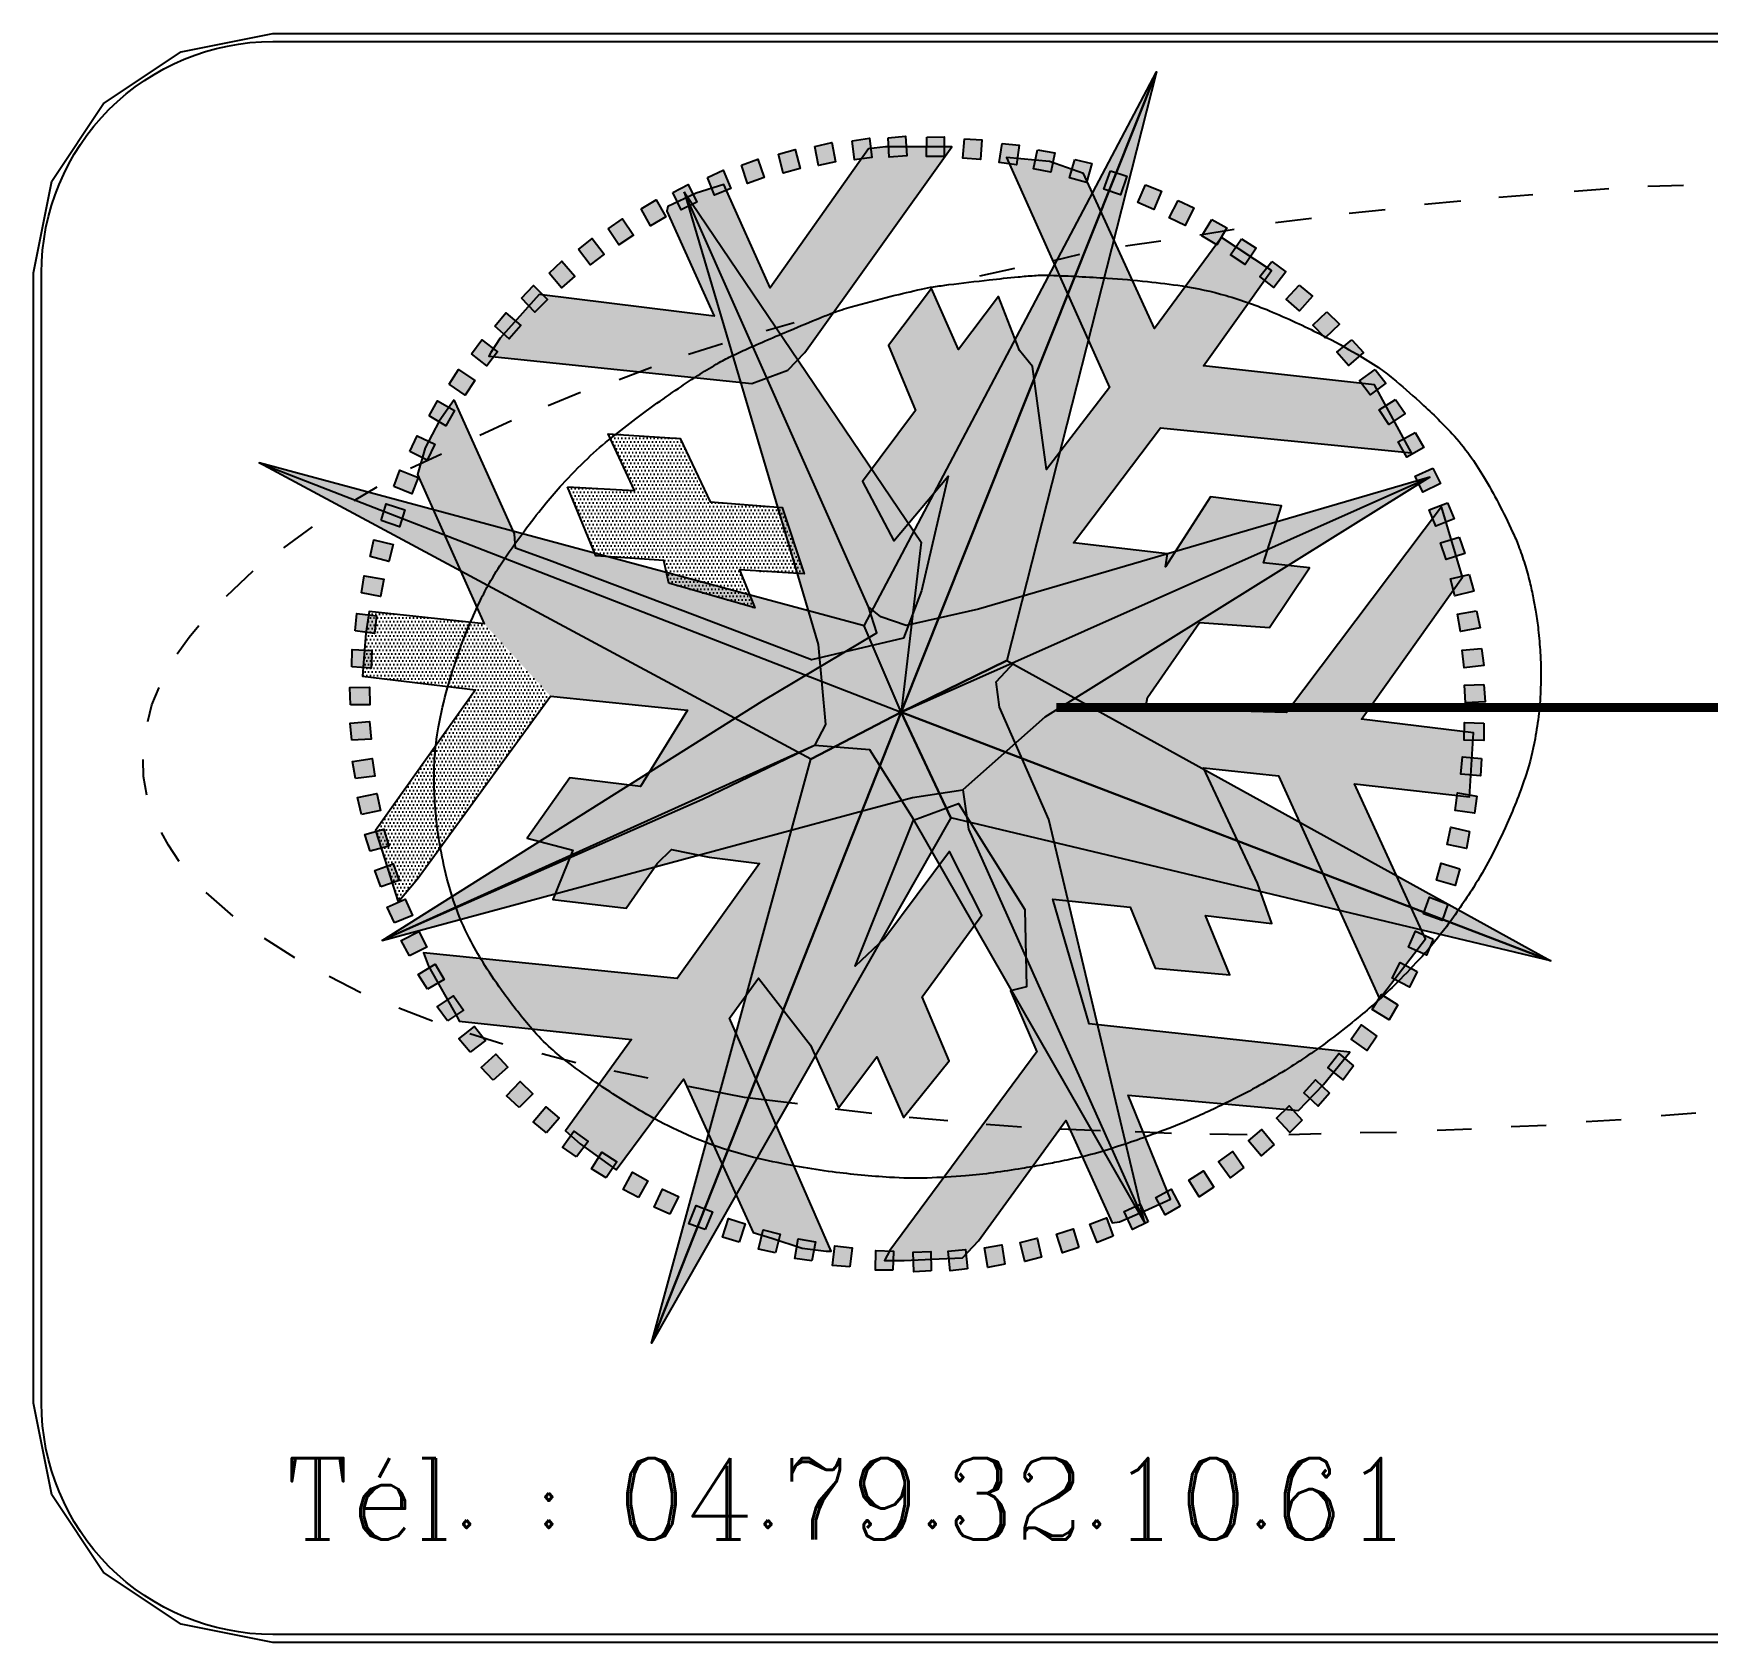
# Model space of a CAD drawing. Header units: metres. Extents: x 9606 to 9900, y 4805 to 4952.
# Drawn here: x 9607.81 to 9614.05, y 4833.58 to 4839.58 of the extents above; entities that cross this region are included whole.
import ezdxf
from ezdxf.enums import TextEntityAlignment as Align

# ---------------------------------------------------------------- set-up
doc = ezdxf.new("R2010")
doc.units = ezdxf.units.M
doc.header["$LTSCALE"] = 2
doc.set_wipeout_variables(frame=1)
for name, color, linetype in [('LOGO_Ancien', 7, 'Continuous'), ('Légende Bornage', 7, 'Continuous'), ('Titre', 7, 'Continuous'), ('Wipeout', 255, 'Continuous')]:
    doc.layers.add(name, color=color, linetype=linetype)
doc.styles.add('ROMANS', font='ROMANC.shx', dxfattribs={"height": 0.36})
pattern_1 = [(0, (-350.15748, -240.97335), (0.079375, 0.15875), [0, -0.15875])]

# ---------------------------------------------------------------- blocks, each defined once
blk = doc.blocks.new('A$C7BE637A5')
at = {"layer": 'LOGO_Ancien'}
for color, points in [(32, [(12.519, -30.267), (10.886, -26.457), (23.807, -1.983)]), (40, [(12.519, -30.267), (23.807, -1.983), (17.195, -27.993)]), (140, [(2.924, -7.288), (8.846, -27.288), (9.182, -30.821), (8.696, -31.745), (3.737, -34.125), (-10.419, -40.355), (10.874, -34.621), (13.014, -34.038), (15.25, -33.698), (15.493, -35.447), (23.276, -52.802), (19.047, -35.017), (16.865, -30.045), (16.719, -28.928), (17.546, -28.053), (35.874, -19.89), (15.941, -25.721), (12.733, -26.45), (11.615, -26.061), (11.08, -25.624)]), (144, [(2.924, -7.288), (13.399, -22.766), (12.519, -30.267), (17.546, -28.053), (35.874, -19.89), (18.863, -30.488), (15.25, -33.698), (15.493, -35.447), (23.276, -52.802), (13.061, -35.002), (11.135, -31.939), (8.696, -31.745), (-10.419, -40.355), (6.385, -29.783), (11.44, -26.772), (11.08, -25.624)]), (32, [(12.519, -30.267), (8.532, -32.35), (-15.854, -19.261)]), (40, [(-15.854, -19.261), (12.519, -30.267), (10.886, -26.457)]), (32, [(12.519, -30.267), (17.195, -27.993), (41.232, -41.258)]), (32, [(12.519, -30.267), (14.714, -34.942), (1.482, -58.151)]), (40, [(12.519, -30.267), (1.482, -58.151), (8.532, -32.35)]), (40, [(12.519, -30.267), (41.232, -41.258), (14.714, -34.942)])]:
    blk.add_hatch(color=color, dxfattribs=at).paths.add_polyline_path(points)
h = blk.add_hatch(color=131, dxfattribs=at)
h.paths.add_polyline_path([(-8.337, -17.189), (-7.973, -16.515), (-7.217, -16.946), (-7.603, -17.623)])
h.paths.add_polyline_path([(10.254, -54.776), (9.491, -54.713), (9.582, -53.848), (10.357, -53.929)])
h.paths.add_polyline_path([(8.571, -54.516), (7.814, -54.402), (7.963, -53.545), (8.731, -53.678)])
h.paths.add_polyline_path([(6.965, -54.156), (6.217, -53.992), (6.422, -53.147), (7.179, -53.33)])
h.paths.add_polyline_path([(5.363, -53.684), (4.627, -53.471), (4.888, -52.641), (5.632, -52.875)])
h.paths.add_polyline_path([(3.862, -53.133), (3.141, -52.874), (3.455, -52.062), (4.182, -52.343)])
h.paths.add_polyline_path([(2.305, -52.443), (1.604, -52.135), (1.972, -51.346), (2.678, -51.675)])
h.paths.add_polyline_path([(-8.41, -42.506), (-8.82, -41.859), (-8.075, -41.41), (-7.672, -42.077)])
h.paths.add_polyline_path([(-9.201, -41.035), (-9.567, -40.362), (-8.794, -39.964), (-8.437, -40.657)])
h.paths.add_polyline_path([(-9.866, -39.581), (-10.188, -38.886), (-9.39, -38.538), (-9.078, -39.252)])
h.paths.add_polyline_path([(-10.469, -37.988), (-10.744, -37.273), (-9.924, -36.98), (-9.662, -37.714)])
h.paths.add_polyline_path([(-10.949, -36.413), (-11.176, -35.682), (-10.339, -35.443), (-10.125, -36.192)])
h.paths.add_polyline_path([(-11.329, -34.787), (-11.506, -34.042), (-10.655, -33.86), (-10.492, -34.621)])
h.paths.add_polyline_path([(-11.59, -33.21), (-11.719, -32.455), (-10.859, -32.327), (-10.744, -33.098)])
h.paths.add_polyline_path([(-11.757, -31.515), (-11.834, -30.753), (-10.967, -30.684), (-10.905, -31.461)])
h.paths.add_polyline_path([(-9.188, -18.757), (-8.873, -18.059), (-8.088, -18.434), (-8.424, -19.137)])
h.paths.add_polyline_path([(-9.894, -20.307), (-9.627, -19.589), (-8.819, -19.91), (-9.106, -20.634)])
h.paths.add_polyline_path([(-10.46, -21.802), (-10.239, -21.069), (-9.412, -21.338), (-9.653, -22.079)])
h.paths.add_polyline_path([(-10.947, -23.399), (-10.776, -22.653), (-9.933, -22.866), (-10.124, -23.622)])
h.paths.add_polyline_path([(-11.323, -25.002), (-11.201, -24.246), (-10.345, -24.404), (-10.486, -25.17)])
h.paths.add_polyline_path([(-11.599, -26.683), (-11.529, -25.92), (-10.665, -26.019), (-10.753, -26.793)])
h.paths.add_polyline_path([(-11.755, -28.274), (-11.733, -27.508), (-10.865, -27.552), (-10.903, -28.33)])
h.paths.add_polyline_path([(-11.808, -29.943), (-11.838, -29.178), (-10.968, -29.164), (-10.955, -29.943)])
h.paths.add_polyline_path([(-7.526, -43.915), (-7.978, -43.297), (-7.264, -42.8), (-6.818, -43.439)])
h.paths.add_polyline_path([(-6.526, -45.294), (-7.019, -44.708), (-6.34, -44.163), (-5.852, -44.77)])
h.paths.add_polyline_path([(-5.504, -46.524), (-6.033, -45.97), (-5.391, -45.383), (-4.865, -45.958)])
h.paths.add_polyline_path([(-4.355, -47.736), (-4.92, -47.219), (-4.318, -46.59), (-3.755, -47.129)])
h.paths.add_polyline_path([(-3.146, -48.853), (-3.744, -48.374), (-3.185, -47.708), (-2.587, -48.208)])
h.paths.add_polyline_path([(-1.821, -49.922), (-2.45, -49.485), (-1.937, -48.782), (-1.307, -49.241)])
h.paths.add_polyline_path([(-0.513, -50.842), (-1.169, -50.446), (-0.702, -49.712), (-0.044, -50.13)])
h.paths.add_polyline_path([(0.913, -51.712), (0.232, -51.361), (0.649, -50.597), (1.333, -50.97)])
h.paths.add_polyline_path([(36.011, -19.49), (36.355, -20.174), (35.57, -20.548), (35.234, -19.844)])
h.paths.add_polyline_path([(36.654, -21.031), (36.953, -21.736), (36.144, -22.057), (35.856, -21.333)])
h.paths.add_polyline_path([(37.173, -22.543), (37.426, -23.266), (36.598, -23.535), (36.357, -22.794)])
h.paths.add_polyline_path([(37.618, -24.187), (37.821, -24.926), (36.977, -25.137), (36.788, -24.381)])
h.paths.add_polyline_path([(37.942, -25.801), (38.096, -26.552), (37.24, -26.707), (37.1, -25.941)])
h.paths.add_polyline_path([(38.161, -27.457), (38.264, -28.216), (37.4, -28.314), (37.311, -27.54)])
h.paths.add_polyline_path([(38.266, -29.052), (38.321, -29.816), (37.452, -29.859), (37.414, -29.081)])
h.paths.add_polyline_path([(38.267, -30.755), (38.27, -31.521), (37.4, -31.505), (37.414, -30.726)])
h.paths.add_polyline_path([(34.463, -43.201), (34.081, -43.865), (33.337, -43.414), (33.74, -42.748)])
h.paths.add_polyline_path([(35.317, -41.728), (34.981, -42.416), (34.208, -42.017), (34.565, -41.325)])
h.paths.add_polyline_path([(36.026, -40.295), (35.735, -41.003), (34.938, -40.654), (35.25, -39.94)])
h.paths.add_polyline_path([(36.668, -38.753), (36.424, -39.479), (35.606, -39.184), (35.87, -38.451)])
h.paths.add_polyline_path([(37.198, -37.194), (37.003, -37.935), (36.167, -37.694), (36.382, -36.946)])
h.paths.add_polyline_path([(37.638, -35.549), (37.493, -36.301), (36.643, -36.118), (36.807, -35.356)])
h.paths.add_polyline_path([(37.948, -33.981), (37.852, -34.74), (36.991, -34.612), (37.106, -33.841)])
h.paths.add_polyline_path([(38.164, -32.325), (38.119, -33.089), (37.252, -33.018), (37.315, -32.242)])
h.paths.add_polyline_path([(33.533, -44.582), (33.108, -45.219), (32.396, -44.72), (32.842, -44.081)])
h.paths.add_polyline_path([(32.51, -45.902), (32.044, -46.509), (31.366, -45.964), (31.854, -45.356)])
h.paths.add_polyline_path([(31.451, -47.099), (30.946, -47.675), (30.305, -47.088), (30.831, -46.513)])
h.paths.add_polyline_path([(30.24, -48.297), (29.698, -48.838), (29.098, -48.208), (29.662, -47.67)])
h.paths.add_polyline_path([(28.996, -49.374), (28.419, -49.878), (27.861, -49.21), (28.459, -48.711)])
h.paths.add_polyline_path([(27.663, -50.381), (27.054, -50.846), (26.543, -50.142), (27.172, -49.684)])
h.paths.add_polyline_path([(26.328, -51.26), (25.69, -51.685), (25.224, -50.95), (25.882, -50.533)])
h.paths.add_polyline_path([(24.846, -52.101), (24.182, -52.481), (23.767, -51.716), (24.452, -51.344)])
h.paths.add_polyline_path([(12.144, -54.93), (11.378, -54.926), (11.403, -54.056), (12.182, -54.078)])
h.paths.add_polyline_path([(13.847, -54.947), (13.082, -54.994), (13.048, -54.125), (13.827, -54.094)])
h.paths.add_polyline_path([(15.443, -54.857), (14.683, -54.953), (14.594, -54.088), (15.369, -54.007)])
h.paths.add_polyline_path([(17.101, -54.654), (16.349, -54.801), (16.202, -53.943), (16.97, -53.811)])
h.paths.add_polyline_path([(18.718, -54.347), (17.978, -54.542), (17.774, -53.697), (18.532, -53.514)])
h.paths.add_polyline_path([(20.366, -53.918), (19.641, -54.163), (19.381, -53.333), (20.124, -53.1)])
h.paths.add_polyline_path([(21.884, -53.414), (21.175, -53.705), (20.863, -52.893), (21.59, -52.613)])
h.paths.add_polyline_path([(23.431, -52.785), (22.743, -53.123), (22.377, -52.334), (23.084, -52.006)])
h.paths.add_polyline_path([(15.317, -4.952), (16.082, -4.987), (16.023, -5.854), (15.246, -5.802)])
h.paths.add_polyline_path([(16.976, -5.146), (17.737, -5.232), (17.62, -6.094), (16.848, -5.989)])
h.paths.add_polyline_path([(18.548, -5.435), (19.302, -5.569), (19.131, -6.422), (18.367, -6.269)])
h.paths.add_polyline_path([(20.199, -5.852), (20.943, -6.038), (20.713, -6.877), (19.962, -6.672)])
h.paths.add_polyline_path([(21.765, -6.362), (22.494, -6.595), (22.21, -7.418), (21.474, -7.164)])
h.paths.add_polyline_path([(23.315, -6.983), (24.027, -7.264), (23.689, -8.066), (22.971, -7.763)])
h.paths.add_polyline_path([(24.758, -7.673), (25.45, -7.999), (25.062, -8.777), (24.365, -8.43)])
h.paths.add_polyline_path([(26.242, -8.507), (26.911, -8.88), (26.471, -9.63), (25.799, -9.236)])
h.paths.add_polyline_path([(35.226, -17.923), (35.618, -18.581), (34.86, -19.009), (34.477, -18.33)])
h.paths.add_polyline_path([(34.361, -16.456), (34.796, -17.086), (34.069, -17.564), (33.641, -16.914)])
h.paths.add_polyline_path([(33.459, -15.136), (33.934, -15.737), (33.239, -16.26), (32.77, -15.638)])
h.paths.add_polyline_path([(32.429, -13.821), (32.943, -14.389), (32.285, -14.957), (31.775, -14.368)])
h.paths.add_polyline_path([(31.331, -12.594), (31.881, -13.127), (31.261, -13.738), (30.714, -13.184)])
h.paths.add_polyline_path([(30.112, -11.405), (30.697, -11.899), (30.121, -12.551), (29.537, -12.035)])
h.paths.add_polyline_path([(28.897, -10.366), (29.512, -10.822), (28.979, -11.509), (28.363, -11.031)])
h.paths.add_polyline_path([(27.56, -9.365), (28.204, -9.779), (27.717, -10.5), (27.071, -10.065)])
h.paths.add_polyline_path([(-7.448, -15.789), (-7.04, -15.141), (-6.315, -15.621), (-6.744, -16.271)])
h.paths.add_polyline_path([(-6.461, -14.442), (-6.011, -13.823), (-5.319, -14.35), (-5.791, -14.97)])
h.paths.add_polyline_path([(-5.434, -13.217), (-4.945, -12.627), (-4.288, -13.197), (-4.798, -13.786)])
h.paths.add_polyline_path([(-4.256, -11.987), (-3.729, -11.432), (-3.112, -12.045), (-3.661, -12.598)])
h.paths.add_polyline_path([(-3.041, -10.876), (-2.478, -10.357), (-1.903, -11.009), (-2.487, -11.525)])
h.paths.add_polyline_path([(-1.736, -9.834), (-1.14, -9.353), (-0.61, -10.042), (-1.227, -10.518)])
h.paths.add_polyline_path([(-0.425, -8.919), (0.201, -8.478), (0.686, -9.199), (0.04, -9.635)])
h.paths.add_polyline_path([(1.033, -8.039), (1.687, -7.641), (2.123, -8.394), (1.448, -8.785)])
h.paths.add_polyline_path([(13.655, -4.869), (14.421, -4.853), (14.419, -5.723), (13.64, -5.722)])
h.paths.add_polyline_path([(11.952, -4.898), (12.715, -4.83), (12.773, -5.698), (11.995, -5.75)])
h.paths.add_polyline_path([(10.359, -5.031), (11.116, -4.914), (11.229, -5.777), (10.456, -5.879)])
h.paths.add_polyline_path([(8.707, -5.278), (9.455, -5.111), (9.625, -5.964), (8.861, -6.117)])
h.paths.add_polyline_path([(7.099, -5.629), (7.834, -5.413), (8.06, -6.253), (7.307, -6.456)])
h.paths.add_polyline_path([(5.463, -6.102), (6.181, -5.837), (6.464, -6.66), (5.727, -6.913)])
h.paths.add_polyline_path([(3.96, -6.647), (4.66, -6.336), (4.994, -7.139), (4.275, -7.439)])
h.paths.add_polyline_path([(2.43, -7.317), (3.108, -6.96), (3.495, -7.739), (2.797, -8.086)])
h = blk.add_hatch(dxfattribs=at)
h.set_pattern_fill('DOTS', color=131, scale=0.1, style=0)
h.set_pattern_definition(pattern_1)
h.paths.add_polyline_path([(14.755, -5.297), (11.828, -5.297), (11.076, -5.381), (6.727, -11.525), (4.678, -6.969), (3.465, -7.345), (2.211, -7.93), (2.169, -8.139), (4.26, -12.778), (-3.481, -11.828), (-5.196, -13.751), (-5.614, -14.378), (-5.698, -14.545), (5.927, -15.757), (7.516, -15.172), (8.269, -14.378)])
h = blk.add_hatch(dxfattribs=at)
h.set_pattern_fill('DOTS', color=131, scale=0.1, style=0)
h.set_pattern_definition(pattern_1)
h.paths.add_polyline_path([(20.133, -22.787), (23.976, -17.71), (35.064, -18.813), (33.429, -15.811), (25.876, -14.972), (28.881, -10.764), (26.672, -9.307), (23.712, -13.325), (20.576, -6.481), (19.074, -5.951), (17.174, -5.775), (21.724, -15.93), (18.941, -19.55), (18.323, -15.002), (17.749, -14.296), (16.821, -11.912), (15.054, -14.252), (13.861, -11.558), (11.962, -14.075), (13.155, -16.945), (10.813, -20.08), (12.193, -22.7), (14.59, -19.847), (13.411, -24.906), (12.617, -27), (8.561, -27.961), (13.064, -35.046), (15.052, -34.314)])
h = blk.add_hatch(dxfattribs=at)
h.set_pattern_fill('DOTS', color=131, scale=0.1, style=0)
h.set_pattern_definition(pattern_1)
h.paths.add_polyline_path([(3.418, -25.997), (-3.021, -23.573), (-4.527, -23.029), (-4.569, -22.402), (-7.233, -16.474), (-7.889, -17.425), (-8.52, -18.6), (-8.847, -19.774), (-5.909, -26.365), (-2.978, -29.563), (3.084, -30.19), (0.995, -33.561), (13.064, -35.046), (8.561, -27.961)])
h = blk.add_hatch(dxfattribs=at)
h.set_pattern_fill('DOTS', color=131, scale=0.1, style=0)
h.set_pattern_definition(pattern_1)
h.paths.add_polyline_path([(-2.227, -20.313), (0.742, -20.48), (-0.429, -17.972), (2.749, -18.181), (4.087, -20.981), (7.265, -21.232), (8.227, -24.158), (5.383, -23.991), (6.052, -25.662), (2.247, -24.576), (2.038, -23.573), (-0.973, -23.364)])
h = blk.add_hatch(dxfattribs=at)
h.set_pattern_fill('DOTS', color=131, scale=0.1, style=0)
h.set_pattern_definition(pattern_1)
h.paths.add_polyline_path([(37.801, -31.193), (32.854, -30.575), (37.315, -24.305), (36.389, -21.198), (29.542, -30.293), (23.314, -30.116), (23.402, -29.631), (25.699, -26.319), (28.791, -26.54), (30.558, -23.891), (28.526, -23.67), (29.321, -21.153), (26.185, -20.756), (24.197, -23.847), (24.285, -23.273), (20.133, -22.787), (15.052, -34.314), (17.987, -38.992), (18.057, -42.407), (17.345, -42.589), (18.517, -45.281), (12.025, -54.051), (11.79, -54.496), (12.657, -54.496), (14.203, -54.425), (15.234, -54.379), (15.937, -53.629), (19.802, -48.314), (21.84, -52.833), (22.168, -52.786), (23.293, -52.295), (24.417, -51.78), (22.543, -47.19), (30.073, -47.864), (31.174, -46.716), (32.345, -45.288), (20.819, -44.047), (19.222, -38.533), (22.642, -38.884), (23.743, -41.576), (27.046, -41.881), (25.968, -39.258), (28.897, -39.61), (28.264, -37.83), (25.874, -32.738), (29.187, -33.091), (33.649, -42.937), (35.681, -40.288), (32.544, -33.445), (37.624, -34.019)])
h = blk.add_hatch(dxfattribs=at)
h.set_pattern_fill('DOTS', color=131, scale=0.1, style=0)
h.set_pattern_definition(pattern_1)
h.paths.add_polyline_path([(-2.978, -29.563), (-5.909, -26.365), (-10.983, -25.831), (-11.135, -26.788), (-11.244, -28.093), (-11.287, -28.681), (-6.282, -29.29), (-10.704, -35.501), (-10.291, -36.785), (-9.921, -37.959), (-9.703, -38.655), (-8.854, -37.633)])
h = blk.add_hatch(dxfattribs=at)
h.set_pattern_fill('DOTS', color=131, scale=0.1, style=0)
h.set_pattern_definition(pattern_1)
h.paths.add_polyline_path([(13.064, -35.046), (0.995, -33.561), (-2.117, -33.17), (-4.01, -35.845), (-1.986, -36.367), (-2.879, -38.542), (0.364, -38.934), (1.735, -36.955), (2.366, -36.346), (4.042, -36.672), (6.262, -36.955), (2.626, -42.036), (-8.582, -40.905), (-8.364, -41.492), (-7.08, -43.755), (-7.015, -43.929), (0.602, -44.733), (-2.317, -48.771), (-1.664, -49.337), (-0.707, -50.033), (-0.076, -50.49), (2.906, -46.487), (5.974, -53.252), (6.811, -53.516), (8.139, -53.951), (9.205, -54.081), (9.423, -54.081), (4.939, -43.787), (6.223, -42.025), (8.509, -44.983), (9.749, -47.745), (11.446, -45.505), (12.622, -48.18), (14.646, -45.679), (13.454, -42.845), (16.087, -39.234), (14.651, -36.424), (11.8, -40.252), (10.494, -41.492)])
at = {"layer": 'LOGO_Ancien', "color": 32, "flags": 128}
for points in [[(12.519, -30.267), (10.886, -26.457), (23.807, -1.983)], [(12.519, -30.267), (8.532, -32.35), (-15.854, -19.261)], [(12.519, -30.267), (17.195, -27.993), (41.232, -41.258)], [(12.519, -30.267), (14.714, -34.942), (1.482, -58.151)]]:
    blk.add_lwpolyline(points, close=True, dxfattribs=at)
at = {"layer": 'LOGO_Ancien', "color": 40, "flags": 128}
for points in [[(12.519, -30.267), (23.807, -1.983), (17.195, -27.993)], [(-15.854, -19.261), (12.519, -30.267), (10.886, -26.457)], [(12.519, -30.267), (1.482, -58.151), (8.532, -32.35)], [(12.519, -30.267), (41.232, -41.258), (14.714, -34.942)]]:
    blk.add_lwpolyline(points, close=True, dxfattribs=at)
at = {"layer": 'LOGO_Ancien', "color": 131, "flags": 128}
for points in [[(8.707, -5.278), (9.455, -5.111), (9.625, -5.964), (8.861, -6.117)], [(8.707, -5.278), (9.455, -5.111), (9.625, -5.964), (8.861, -6.117)], [(10.359, -5.031), (11.116, -4.914), (11.229, -5.777), (10.456, -5.879)], [(10.359, -5.031), (11.116, -4.914), (11.229, -5.777), (10.456, -5.879)], [(11.952, -4.898), (12.715, -4.83), (12.773, -5.698), (11.995, -5.75)], [(11.952, -4.898), (12.715, -4.83), (12.773, -5.698), (11.995, -5.75)], [(13.655, -4.869), (14.421, -4.853), (14.419, -5.723), (13.64, -5.722)], [(13.655, -4.869), (14.421, -4.853), (14.419, -5.723), (13.64, -5.722)], [(15.317, -4.952), (16.082, -4.987), (16.023, -5.854), (15.246, -5.802)], [(15.317, -4.952), (16.082, -4.987), (16.023, -5.854), (15.246, -5.802)], [(16.976, -5.146), (17.737, -5.232), (17.62, -6.094), (16.848, -5.989)], [(16.976, -5.146), (17.737, -5.232), (17.62, -6.094), (16.848, -5.989)], [(-7.233, -16.474), (-7.889, -17.425), (-8.52, -18.6), (-8.847, -19.774), (-5.909, -26.365), (-10.983, -25.831), (-11.135, -26.788), (-11.244, -28.093), (-11.287, -28.681), (-6.282, -29.29), (-10.704, -35.501), (-10.291, -36.785), (-9.921, -37.959), (-9.703, -38.655), (-8.854, -37.633), (-2.978, -29.563), (3.084, -30.19), (0.995, -33.561), (-2.117, -33.17), (-4.01, -35.845), (-1.986, -36.367), (-2.879, -38.542), (0.364, -38.934), (1.735, -36.955), (2.366, -36.346), (4.042, -36.672), (6.262, -36.955), (2.626, -42.036), (-8.582, -40.905), (-8.364, -41.492), (-7.08, -43.755), (-7.08, -43.755), (-7.015, -43.929), (0.602, -44.733), (-2.317, -48.771), (-1.664, -49.337), (-0.707, -50.033), (-0.076, -50.49), (2.906, -46.487), (5.974, -53.252), (6.811, -53.516), (8.139, -53.951), (9.205, -54.081), (9.423, -54.081), (4.939, -43.787), (6.223, -42.025), (8.509, -44.983), (9.749, -47.745), (11.446, -45.505), (12.622, -48.18), (14.646, -45.679), (13.454, -42.845), (16.087, -39.234), (14.651, -36.424), (11.8, -40.252), (10.494, -41.492), (13.064, -35.046), (15.052, -34.314), (17.987, -38.992), (18.057, -42.407), (17.345, -42.589), (18.517, -45.281), (12.025, -54.051), (11.79, -54.496), (12.657, -54.496), (14.203, -54.425), (15.234, -54.379), (15.937, -53.629), (19.802, -48.314), (21.84, -52.833), (22.168, -52.786), (23.293, -52.295), (24.417, -51.78), (22.543, -47.19), (30.073, -47.864), (31.174, -46.716), (32.345, -45.288), (20.819, -44.047), (19.222, -38.533), (22.642, -38.884), (23.743, -41.576), (27.046, -41.881), (25.968, -39.258), (28.897, -39.61), (28.264, -37.83), (25.874, -32.738), (29.187, -33.091), (33.649, -42.937), (35.681, -40.288), (32.544, -33.445), (37.624, -34.019), (37.801, -31.193), (32.854, -30.575), (37.315, -24.305), (36.389, -21.198), (29.542, -30.293), (23.314, -30.116), (23.402, -29.631), (25.699, -26.319), (28.791, -26.54), (30.558, -23.891), (28.526, -23.67), (29.321, -21.153), (26.185, -20.756), (24.197, -23.847), (24.285, -23.273), (20.133, -22.787), (23.976, -17.71), (35.064, -18.813), (33.429, -15.811), (25.876, -14.972), (28.881, -10.764), (26.672, -9.307), (23.712, -13.325), (20.576, -6.481), (19.074, -5.951), (17.174, -5.775), (21.724, -15.93), (18.941, -19.55), (18.323, -15.002), (17.749, -14.296), (16.821, -11.912), (15.054, -14.252), (13.861, -11.558), (11.962, -14.075), (13.155, -16.945), (10.813, -20.08), (12.193, -22.7), (14.59, -19.847), (13.411, -24.906), (12.617, -27), (8.561, -27.961), (3.418, -25.997), (-3.021, -23.573), (-4.527, -23.029), (-4.569, -22.402)], [(-3.481, -11.828), (-5.196, -13.751), (-5.614, -14.378), (-5.698, -14.545), (5.927, -15.757), (7.516, -15.172), (8.269, -14.378), (14.755, -5.297), (11.828, -5.297), (11.076, -5.381), (6.727, -11.525), (4.678, -6.969), (3.465, -7.345), (2.211, -7.93), (2.169, -8.139), (4.26, -12.778)], [(5.463, -6.102), (6.181, -5.837), (6.464, -6.66), (5.727, -6.913)], [(5.463, -6.102), (6.181, -5.837), (6.464, -6.66), (5.727, -6.913)], [(7.099, -5.629), (7.834, -5.413), (8.06, -6.253), (7.307, -6.456)], [(7.099, -5.629), (7.834, -5.413), (8.06, -6.253), (7.307, -6.456)], [(18.548, -5.435), (19.302, -5.569), (19.131, -6.422), (18.367, -6.269)], [(18.548, -5.435), (19.302, -5.569), (19.131, -6.422), (18.367, -6.269)], [(20.199, -5.852), (20.943, -6.038), (20.713, -6.877), (19.962, -6.672)], [(20.199, -5.852), (20.943, -6.038), (20.713, -6.877), (19.962, -6.672)], [(3.96, -6.647), (4.66, -6.336), (4.994, -7.139), (4.275, -7.439)], [(3.96, -6.647), (4.66, -6.336), (4.994, -7.139), (4.275, -7.439)], [(21.765, -6.362), (22.494, -6.595), (22.21, -7.418), (21.474, -7.164)], [(21.765, -6.362), (22.494, -6.595), (22.21, -7.418), (21.474, -7.164)], [(2.43, -7.317), (3.108, -6.96), (3.495, -7.739), (2.797, -8.086)], [(2.43, -7.317), (3.108, -6.96), (3.495, -7.739), (2.797, -8.086)], [(23.315, -6.983), (24.027, -7.264), (23.689, -8.066), (22.971, -7.763)], [(23.315, -6.983), (24.027, -7.264), (23.689, -8.066), (22.971, -7.763)], [(1.033, -8.039), (1.687, -7.641), (2.123, -8.394), (1.448, -8.785)], [(1.033, -8.039), (1.687, -7.641), (2.123, -8.394), (1.448, -8.785)], [(24.758, -7.673), (25.45, -7.999), (25.062, -8.777), (24.365, -8.43)], [(24.758, -7.673), (25.45, -7.999), (25.062, -8.777), (24.365, -8.43)], [(-0.425, -8.919), (0.201, -8.478), (0.686, -9.199), (0.04, -9.635)], [(-0.425, -8.919), (0.201, -8.478), (0.686, -9.199), (0.04, -9.635)], [(26.242, -8.507), (26.911, -8.88), (26.471, -9.63), (25.799, -9.236)], [(26.242, -8.507), (26.911, -8.88), (26.471, -9.63), (25.799, -9.236)], [(-1.736, -9.834), (-1.14, -9.353), (-0.61, -10.042), (-1.227, -10.518)], [(-1.736, -9.834), (-1.14, -9.353), (-0.61, -10.042), (-1.227, -10.518)], [(27.56, -9.365), (28.204, -9.779), (27.717, -10.5), (27.071, -10.065)], [(27.56, -9.365), (28.204, -9.779), (27.717, -10.5), (27.071, -10.065)], [(-3.041, -10.876), (-2.478, -10.357), (-1.903, -11.009), (-2.487, -11.525)], [(-3.041, -10.876), (-2.478, -10.357), (-1.903, -11.009), (-2.487, -11.525)], [(28.897, -10.366), (29.512, -10.822), (28.979, -11.509), (28.363, -11.031)], [(28.897, -10.366), (29.512, -10.822), (28.979, -11.509), (28.363, -11.031)], [(-4.256, -11.987), (-3.729, -11.432), (-3.112, -12.045), (-3.661, -12.598)], [(-4.256, -11.987), (-3.729, -11.432), (-3.112, -12.045), (-3.661, -12.598)], [(30.112, -11.405), (30.697, -11.899), (30.121, -12.551), (29.537, -12.035)], [(30.112, -11.405), (30.697, -11.899), (30.121, -12.551), (29.537, -12.035)], [(-5.434, -13.217), (-4.945, -12.627), (-4.288, -13.197), (-4.798, -13.786)], [(-5.434, -13.217), (-4.945, -12.627), (-4.288, -13.197), (-4.798, -13.786)], [(31.331, -12.594), (31.881, -13.127), (31.261, -13.738), (30.714, -13.184)], [(31.331, -12.594), (31.881, -13.127), (31.261, -13.738), (30.714, -13.184)], [(-6.461, -14.442), (-6.011, -13.823), (-5.319, -14.35), (-5.791, -14.97)], [(-6.461, -14.442), (-6.011, -13.823), (-5.319, -14.35), (-5.791, -14.97)], [(32.429, -13.821), (32.943, -14.389), (32.285, -14.957), (31.775, -14.368)], [(32.429, -13.821), (32.943, -14.389), (32.285, -14.957), (31.775, -14.368)], [(-7.448, -15.789), (-7.04, -15.141), (-6.315, -15.621), (-6.744, -16.271)], [(-7.448, -15.789), (-7.04, -15.141), (-6.315, -15.621), (-6.744, -16.271)], [(33.459, -15.136), (33.934, -15.737), (33.239, -16.26), (32.77, -15.638)], [(33.459, -15.136), (33.934, -15.737), (33.239, -16.26), (32.77, -15.638)], [(-8.337, -17.189), (-7.973, -16.515), (-7.217, -16.946), (-7.603, -17.623)], [(34.361, -16.456), (34.796, -17.086), (34.069, -17.564), (33.641, -16.914)], [(34.361, -16.456), (34.796, -17.086), (34.069, -17.564), (33.641, -16.914)], [(-9.188, -18.757), (-8.873, -18.059), (-8.088, -18.434), (-8.424, -19.137)], [(-9.188, -18.757), (-8.873, -18.059), (-8.088, -18.434), (-8.424, -19.137)], [(-2.227, -20.313), (0.742, -20.48), (-0.429, -17.972), (2.749, -18.181), (4.087, -20.981), (7.265, -21.232), (8.227, -24.158), (5.383, -23.991), (6.052, -25.662), (2.247, -24.576), (2.038, -23.573), (-0.973, -23.364)], [(35.226, -17.923), (35.618, -18.581), (34.86, -19.009), (34.477, -18.33)], [(35.226, -17.923), (35.618, -18.581), (34.86, -19.009), (34.477, -18.33)], [(-9.894, -20.307), (-9.627, -19.589), (-8.819, -19.91), (-9.106, -20.634)], [(-9.894, -20.307), (-9.627, -19.589), (-8.819, -19.91), (-9.106, -20.634)], [(36.011, -19.49), (36.355, -20.174), (35.57, -20.548), (35.234, -19.844)], [(36.011, -19.49), (36.355, -20.174), (35.57, -20.548), (35.234, -19.844)], [(-10.46, -21.802), (-10.239, -21.069), (-9.412, -21.338), (-9.653, -22.079)], [(-10.46, -21.802), (-10.239, -21.069), (-9.412, -21.338), (-9.653, -22.079)], [(36.654, -21.031), (36.953, -21.736), (36.144, -22.057), (35.856, -21.333)], [(36.654, -21.031), (36.953, -21.736), (36.144, -22.057), (35.856, -21.333)], [(-10.947, -23.399), (-10.776, -22.653), (-9.933, -22.866), (-10.124, -23.622)], [(-10.947, -23.399), (-10.776, -22.653), (-9.933, -22.866), (-10.124, -23.622)], [(37.173, -22.543), (37.426, -23.266), (36.598, -23.535), (36.357, -22.794)], [(37.173, -22.543), (37.426, -23.266), (36.598, -23.535), (36.357, -22.794)], [(-11.323, -25.002), (-11.201, -24.246), (-10.345, -24.404), (-10.486, -25.17)], [(-11.323, -25.002), (-11.201, -24.246), (-10.345, -24.404), (-10.486, -25.17)], [(37.618, -24.187), (37.821, -24.926), (36.977, -25.137), (36.788, -24.381)], [(37.618, -24.187), (37.821, -24.926), (36.977, -25.137), (36.788, -24.381)], [(37.942, -25.801), (38.096, -26.552), (37.24, -26.707), (37.1, -25.941)], [(37.942, -25.801), (38.096, -26.552), (37.24, -26.707), (37.1, -25.941)], [(-11.599, -26.683), (-11.529, -25.92), (-10.665, -26.019), (-10.753, -26.793)], [(-11.599, -26.683), (-11.529, -25.92), (-10.665, -26.019), (-10.753, -26.793)], [(-11.755, -28.274), (-11.733, -27.508), (-10.865, -27.552), (-10.903, -28.33)], [(-11.755, -28.274), (-11.733, -27.508), (-10.865, -27.552), (-10.903, -28.33)], [(38.161, -27.457), (38.264, -28.216), (37.4, -28.314), (37.311, -27.54)], [(38.161, -27.457), (38.264, -28.216), (37.4, -28.314), (37.311, -27.54)], [(-11.808, -29.943), (-11.838, -29.178), (-10.968, -29.164), (-10.955, -29.943)], [(-11.808, -29.943), (-11.838, -29.178), (-10.968, -29.164), (-10.955, -29.943)], [(38.266, -29.052), (38.321, -29.816), (37.452, -29.859), (37.414, -29.081)], [(38.266, -29.052), (38.321, -29.816), (37.452, -29.859), (37.414, -29.081)], [(-11.757, -31.515), (-11.834, -30.753), (-10.967, -30.684), (-10.905, -31.461)], [(-11.757, -31.515), (-11.834, -30.753), (-10.967, -30.684), (-10.905, -31.461)], [(38.267, -30.755), (38.27, -31.521), (37.4, -31.505), (37.414, -30.726)], [(38.267, -30.755), (38.27, -31.521), (37.4, -31.505), (37.414, -30.726)], [(-11.59, -33.21), (-11.719, -32.455), (-10.859, -32.327), (-10.744, -33.098)], [(-11.59, -33.21), (-11.719, -32.455), (-10.859, -32.327), (-10.744, -33.098)], [(38.164, -32.325), (38.119, -33.089), (37.252, -33.018), (37.315, -32.242)], [(38.164, -32.325), (38.119, -33.089), (37.252, -33.018), (37.315, -32.242)], [(-11.329, -34.787), (-11.506, -34.042), (-10.655, -33.86), (-10.492, -34.621)], [(-11.329, -34.787), (-11.506, -34.042), (-10.655, -33.86), (-10.492, -34.621)], [(37.948, -33.981), (37.852, -34.74), (36.991, -34.612), (37.106, -33.841)], [(37.948, -33.981), (37.852, -34.74), (36.991, -34.612), (37.106, -33.841)], [(-10.949, -36.413), (-11.176, -35.682), (-10.339, -35.443), (-10.125, -36.192)], [(-10.949, -36.413), (-11.176, -35.682), (-10.339, -35.443), (-10.125, -36.192)], [(37.638, -35.549), (37.493, -36.301), (36.643, -36.118), (36.807, -35.356)], [(37.638, -35.549), (37.493, -36.301), (36.643, -36.118), (36.807, -35.356)], [(-10.469, -37.988), (-10.744, -37.273), (-9.924, -36.98), (-9.662, -37.714)], [(-10.469, -37.988), (-10.744, -37.273), (-9.924, -36.98), (-9.662, -37.714)], [(37.198, -37.194), (37.003, -37.935), (36.167, -37.694), (36.382, -36.946)], [(37.198, -37.194), (37.003, -37.935), (36.167, -37.694), (36.382, -36.946)], [(36.668, -38.753), (36.424, -39.479), (35.606, -39.184), (35.87, -38.451)], [(36.668, -38.753), (36.424, -39.479), (35.606, -39.184), (35.87, -38.451)], [(-9.866, -39.581), (-10.188, -38.886), (-9.39, -38.538), (-9.078, -39.252)], [(-9.866, -39.581), (-10.188, -38.886), (-9.39, -38.538), (-9.078, -39.252)], [(36.026, -40.295), (35.735, -41.003), (34.938, -40.654), (35.25, -39.94)], [(36.026, -40.295), (35.735, -41.003), (34.938, -40.654), (35.25, -39.94)], [(-9.201, -41.035), (-9.567, -40.362), (-8.794, -39.964), (-8.437, -40.657)], [(-9.201, -41.035), (-9.567, -40.362), (-8.794, -39.964), (-8.437, -40.657)], [(-8.41, -42.506), (-8.82, -41.859), (-8.075, -41.41), (-7.672, -42.077)], [(-8.41, -42.506), (-8.82, -41.859), (-8.075, -41.41), (-7.672, -42.077)], [(35.317, -41.728), (34.981, -42.416), (34.208, -42.017), (34.565, -41.325)], [(35.317, -41.728), (34.981, -42.416), (34.208, -42.017), (34.565, -41.325)], [(-7.526, -43.915), (-7.978, -43.297), (-7.264, -42.8), (-6.818, -43.439)], [(-7.526, -43.915), (-7.978, -43.297), (-7.264, -42.8), (-6.818, -43.439)], [(34.463, -43.201), (34.081, -43.865), (33.337, -43.414), (33.74, -42.748)], [(34.463, -43.201), (34.081, -43.865), (33.337, -43.414), (33.74, -42.748)], [(-6.526, -45.294), (-7.019, -44.708), (-6.34, -44.163), (-5.852, -44.77)], [(-6.526, -45.294), (-7.019, -44.708), (-6.34, -44.163), (-5.852, -44.77)], [(33.533, -44.582), (33.108, -45.219), (32.396, -44.72), (32.842, -44.081)], [(33.533, -44.582), (33.108, -45.219), (32.396, -44.72), (32.842, -44.081)], [(-5.504, -46.524), (-6.033, -45.97), (-5.391, -45.383), (-4.865, -45.958)], [(-5.504, -46.524), (-6.033, -45.97), (-5.391, -45.383), (-4.865, -45.958)], [(32.51, -45.902), (32.044, -46.509), (31.366, -45.964), (31.854, -45.356)], [(32.51, -45.902), (32.044, -46.509), (31.366, -45.964), (31.854, -45.356)], [(-4.355, -47.736), (-4.92, -47.219), (-4.318, -46.59), (-3.755, -47.129)], [(-4.355, -47.736), (-4.92, -47.219), (-4.318, -46.59), (-3.755, -47.129)], [(31.451, -47.099), (30.946, -47.675), (30.305, -47.088), (30.831, -46.513)], [(31.451, -47.099), (30.946, -47.675), (30.305, -47.088), (30.831, -46.513)], [(-3.146, -48.853), (-3.744, -48.374), (-3.185, -47.708), (-2.587, -48.208)], [(-3.146, -48.853), (-3.744, -48.374), (-3.185, -47.708), (-2.587, -48.208)], [(30.24, -48.297), (29.698, -48.838), (29.098, -48.208), (29.662, -47.67)], [(30.24, -48.297), (29.698, -48.838), (29.098, -48.208), (29.662, -47.67)], [(-1.821, -49.922), (-2.45, -49.485), (-1.937, -48.782), (-1.307, -49.241)], [(-1.821, -49.922), (-2.45, -49.485), (-1.937, -48.782), (-1.307, -49.241)], [(28.996, -49.374), (28.419, -49.878), (27.861, -49.21), (28.459, -48.711)], [(28.996, -49.374), (28.419, -49.878), (27.861, -49.21), (28.459, -48.711)], [(-0.513, -50.842), (-1.169, -50.446), (-0.702, -49.712), (-0.044, -50.13)], [(-0.513, -50.842), (-1.169, -50.446), (-0.702, -49.712), (-0.044, -50.13)], [(27.663, -50.381), (27.054, -50.846), (26.543, -50.142), (27.172, -49.684)], [(27.663, -50.381), (27.054, -50.846), (26.543, -50.142), (27.172, -49.684)], [(0.913, -51.712), (0.232, -51.361), (0.649, -50.597), (1.333, -50.97)], [(0.913, -51.712), (0.232, -51.361), (0.649, -50.597), (1.333, -50.97)], [(26.328, -51.26), (25.69, -51.685), (25.224, -50.95), (25.882, -50.533)], [(26.328, -51.26), (25.69, -51.685), (25.224, -50.95), (25.882, -50.533)], [(2.305, -52.443), (1.604, -52.135), (1.972, -51.346), (2.678, -51.675)], [(2.305, -52.443), (1.604, -52.135), (1.972, -51.346), (2.678, -51.675)], [(24.846, -52.101), (24.182, -52.481), (23.767, -51.716), (24.452, -51.344)], [(24.846, -52.101), (24.182, -52.481), (23.767, -51.716), (24.452, -51.344)], [(3.862, -53.133), (3.141, -52.874), (3.455, -52.062), (4.182, -52.343)], [(3.862, -53.133), (3.141, -52.874), (3.455, -52.062), (4.182, -52.343)], [(23.431, -52.785), (22.743, -53.123), (22.377, -52.334), (23.084, -52.006)], [(23.431, -52.785), (22.743, -53.123), (22.377, -52.334), (23.084, -52.006)], [(5.363, -53.684), (4.627, -53.471), (4.888, -52.641), (5.632, -52.875)], [(5.363, -53.684), (4.627, -53.471), (4.888, -52.641), (5.632, -52.875)], [(6.965, -54.156), (6.217, -53.992), (6.422, -53.147), (7.179, -53.33)], [(6.965, -54.156), (6.217, -53.992), (6.422, -53.147), (7.179, -53.33)], [(20.366, -53.918), (19.641, -54.163), (19.381, -53.333), (20.124, -53.1)], [(20.366, -53.918), (19.641, -54.163), (19.381, -53.333), (20.124, -53.1)], [(21.884, -53.414), (21.175, -53.705), (20.863, -52.893), (21.59, -52.613)], [(21.884, -53.414), (21.175, -53.705), (20.863, -52.893), (21.59, -52.613)], [(8.571, -54.516), (7.814, -54.402), (7.963, -53.545), (8.731, -53.678)], [(8.571, -54.516), (7.814, -54.402), (7.963, -53.545), (8.731, -53.678)], [(10.254, -54.776), (9.491, -54.713), (9.582, -53.848), (10.357, -53.929)], [(10.254, -54.776), (9.491, -54.713), (9.582, -53.848), (10.357, -53.929)], [(17.101, -54.654), (16.349, -54.801), (16.202, -53.943), (16.97, -53.811)], [(17.101, -54.654), (16.349, -54.801), (16.202, -53.943), (16.97, -53.811)], [(18.718, -54.347), (17.978, -54.542), (17.774, -53.697), (18.532, -53.514)], [(18.718, -54.347), (17.978, -54.542), (17.774, -53.697), (18.532, -53.514)], [(12.144, -54.93), (11.378, -54.926), (11.403, -54.056), (12.182, -54.078)], [(12.144, -54.93), (11.378, -54.926), (11.403, -54.056), (12.182, -54.078)], [(13.847, -54.947), (13.082, -54.994), (13.048, -54.125), (13.827, -54.094)], [(13.847, -54.947), (13.082, -54.994), (13.048, -54.125), (13.827, -54.094)], [(15.443, -54.857), (14.683, -54.953), (14.594, -54.088), (15.369, -54.007)], [(15.443, -54.857), (14.683, -54.953), (14.594, -54.088), (15.369, -54.007)]]:
    blk.add_lwpolyline(points, close=True, dxfattribs=at)
at = {"layer": 'LOGO_Ancien', "color": 140, "flags": 128}
blk.add_lwpolyline([(2.924, -7.288), (8.846, -27.288), (9.182, -30.821), (8.696, -31.745), (3.737, -34.125), (-10.419, -40.355), (10.874, -34.621), (13.014, -34.038), (15.25, -33.698), (15.493, -35.447), (23.276, -52.802), (19.047, -35.017), (16.865, -30.045), (16.719, -28.928), (17.546, -28.053), (35.874, -19.89), (15.941, -25.721), (12.733, -26.45), (11.615, -26.061), (11.08, -25.624)], close=True, dxfattribs=at)
at = {"layer": 'LOGO_Ancien', "color": 144, "flags": 128}
blk.add_lwpolyline([(2.924, -7.288), (13.399, -22.766), (12.519, -30.267), (17.546, -28.053), (35.874, -19.89), (18.863, -30.488), (15.25, -33.698), (15.493, -35.447), (23.276, -52.802), (13.061, -35.002), (11.135, -31.939), (8.696, -31.745), (-10.419, -40.355), (6.385, -29.783), (11.44, -26.772), (11.08, -25.624)], close=True, dxfattribs=at)
at = {"layer": 'LOGO_Ancien', "color": 32, "flags": 128}
for points in [[(42.257, -7.257), (43.781, -7.136)], [(45.508, -7.034), (47.092, -6.993)], [(32.316, -8.236), (33.9, -8.074)], [(35.647, -7.83), (37.252, -7.688)], [(38.926, -7.521), (40.429, -7.4)], [(29.055, -8.645), (30.65, -8.449)], [(22.426, -9.678), (23.996, -9.457)], [(25.719, -9.184), (27.24, -8.939)], [(19.212, -10.34), (20.414, -10.046)], [(15.999, -11.002), (17.544, -10.658)], [(6.55, -13.418), (7.79, -13.053)], [(3.117, -14.453), (4.621, -13.987)], [(0.065, -15.574), (1.487, -15.026)], [(-3.084, -16.731), (-1.642, -16.143)], [(-6.098, -18.036), (-4.696, -17.386)], [(-9.166, -19.498), (-7.784, -18.868)], [(-10.653, -20.335), (-11.669, -20.944)], [(-14.757, -23.015), (-13.497, -22.081)], [(-17.296, -25.147), (-16.118, -24.03)], [(-19.472, -27.689), (-18.944, -26.958), (-18.518, -26.45)], [(-20.772, -30.68), (-20.59, -29.949), (-20.264, -29.178)], [(-20.812, -33.934), (-20.954, -33.122), (-20.975, -32.371)], [(-19.388, -36.863), (-19.856, -36.152), (-20.16, -35.584)], [(-16.991, -39.279), (-17.723, -38.65), (-18.19, -38.244)], [(-14.269, -41.127), (-15.61, -40.274)], [(-11.357, -42.678), (-12.759, -41.947)], [(-8.188, -43.917), (-9.671, -43.348)], [(-5.08, -44.932), (-6.543, -44.485)], [(-1.862, -45.768), (-3.365, -45.362)], [(1.347, -46.438), (-0.156, -46.134)], [(7.94, -47.578), (5.603, -47.294), (3.125, -46.806)], [(9.605, -47.801), (11.23, -47.984)], [(47.625, -47.984), (46.101, -48.106)], [(12.876, -48.167), (14.582, -48.309)], [(16.275, -48.474), (17.839, -48.595)], [(19.545, -48.677), (21.333, -48.758)], [(37.726, -48.695), (36.202, -48.756)], [(41.017, -48.533), (39.473, -48.593)], [(44.334, -48.289), (42.79, -48.37)], [(24.47, -48.88), (22.865, -48.819)], [(27.801, -48.941), (26.156, -48.921)], [(31.072, -48.901), (29.65, -48.941)], [(34.407, -48.838), (32.802, -48.858)]]:
    blk.add_lwpolyline(points, dxfattribs=at)
blk.add_lwpolyline([(12.083, -11.897, -0.005695), (13.421, -11.584, -0.014515), (13.951, -11.483, -0.00887), (14.62, -11.387, -0.003332), (16.408, -11.176, -0.003789), (17.685, -11.044, -0.006742), (18.404, -10.984, -0.026137), (19.102, -10.973, -0.007206), (21.628, -11.099, -0.009929), (23.406, -11.25, -0.011536), (24.93, -11.445, -0.032597), (26.874, -11.87, -0.029849), (28.922, -12.596, -0.008857), (30.103, -13.12, -0.009841), (31.148, -13.632, -0.012278), (32.664, -14.459, -0.019068), (33.605, -15.051, -0.02274), (34.24, -15.53, -0.011579), (35.419, -16.552, -0.020249), (36.86, -17.971, -0.03304), (37.646, -18.931, -0.019896), (38.254, -19.859, -0.016332), (38.912, -21.041, -0.009067), (39.538, -22.314, -0.019502), (39.795, -22.921, -0.015187), (40.073, -23.731, -0.01565), (40.294, -24.533, -0.00871), (40.45, -25.227, -0.009806), (40.565, -25.849, -0.014405), (40.671, -26.632, -0.011114), (40.757, -27.652, -0.015397), (40.783, -28.485, -0.011408), (40.757, -29.609, -0.019699), (40.695, -30.331, -0.012599), (40.527, -31.45, -0.035853), (40.13, -33.027, -0.025217), (39.298, -35.181, -0.01656), (38.545, -36.732, -0.019192), (37.801, -38.021, -0.019693), (36.615, -39.749, -0.024283), (35.533, -41.062, -0.011944), (34.443, -42.204, -0.014527), (33.498, -43.095, -0.010668), (32.704, -43.772, -0.00805), (31.617, -44.63, -0.023454), (29.62, -46.012, -0.021524), (27.318, -47.316, -0.013637), (25.536, -48.166, -0.015587), (23.936, -48.817, -0.011761), (21.655, -49.603, -0.022625), (20.443, -49.929, -0.004123), (19.479, -50.134, -0.005412), (18.743, -50.277, -0.005116), (17.852, -50.429, -0.003629), (16.593, -50.622, -0.016505), (15.369, -50.759, -0.011989), (13.675, -50.852, -0.023727), (12.011, -50.824, -0.015599), (9.491, -50.584, -0.012205), (8.029, -50.361, -0.011267), (6.459, -50.046, -0.026809), (4.424, -49.475, -0.02909), (2.62, -48.742, -0.02132), (1.092, -47.934, -0.016449), (-0.802, -46.741, -0.012072), (-2.213, -45.735, -0.021893), (-2.952, -45.129, -0.032788), (-3.792, -44.27, -0.019817), (-5.025, -42.712, -0.016207), (-5.875, -41.461, -0.020177), (-6.484, -40.41, -0.032056), (-7.118, -38.99, -0.030154), (-7.599, -37.409, -0.018627), (-7.895, -35.937, -0.020295), (-8.06, -34.57, -0.015531), (-8.118, -33.369, -0.018938), (-8.098, -32.383, -0.030182), (-7.924, -30.917, -0.025235), (-7.522, -29.198, -0.013316), (-7.023, -27.619, -0.017233), (-6.563, -26.425, -0.011263), (-6.065, -25.322, -0.016369), (-5.68, -24.583, -0.019834), (-5.043, -23.55, -0.013779), (-4.029, -22.128, -0.01003), (-3.163, -21.028, -0.012973), (-2.456, -20.209, -0.018431), (-1.33, -19.062, -0.021014), (-0.267, -18.137, -0.006843), (0.795, -17.312, -0.007955), (1.73, -16.629, -0.004341), (2.81, -15.88, -0.006563), (3.535, -15.401, -0.010855), (4.341, -14.907, -0.015659), (4.917, -14.595, -0.012129), (5.621, -14.263, -0.004372), (7.604, -13.406, -0.002969), (8.938, -12.852, -0.007311), (9.485, -12.638, -0.019989), (10.305, -12.368, -0.009387)], format="xyb", close=True, dxfattribs=at)
at = {"layer": 'LOGO_Ancien', "color": 32, "const_width": 0.4, "flags": 128}
blk.add_lwpolyline([(158.619, -30.053), (19.379, -30.065)], dxfattribs=at)
blk = doc.blocks.new('Logo Alb')
for points in [[(-0.8624, 5.0753, -0.414214), (0, 5.9377), (16.1698, 5.9377, -0.414214), (17.0321, 5.0753)], [(0, 0, -0.414214), (-0.8624, 0.8624), (-0.8624, 5.0753)], [(17.0321, 5.0753), (17.0321, 0.8624, -0.414214), (16.1698, 0), (0, 0)]]:
    blk.add_lwpolyline(points, format="xyb")
at = {"xscale": 0.08437974929729108, "yscale": 0.08437974929729108, "zscale": 0.08437974929729108, "rotation": 359.9999999915109}
blk.add_blockref('A$C7BE637A5', (1.2863, 5.9923), dxfattribs=at)
at = {"lineweight": 15, "style": 'ROMANS', "width": 0.98}
blk.add_text('Tél. : 04.79.32.10.61', height=0.304, rotation=0, dxfattribs=at).set_placement((4.2465, 0.3536), align=Align.RIGHT)

msp = doc.modelspace()

# ---------------------------------------------------------------- wipeouts: each hides what was drawn before it
at = {"lineweight": 30}
msp.add_wipeout([(9608.7009, 4839.5782), (9624.8707, 4839.5782), (9625.2122, 4839.5102), (9625.5017, 4839.3168), (9625.6951, 4839.0273), (9625.7631, 4838.6858), (9625.7631, 4834.4729), (9625.6951, 4834.1314), (9625.5017, 4833.8419), (9625.2122, 4833.6484), (9624.8707, 4833.5805), (9608.7009, 4833.5805), (9608.3594, 4833.6484), (9608.0699, 4833.8419), (9607.8765, 4834.1314), (9607.8086, 4834.4729), (9607.8086, 4838.6858), (9607.8765, 4839.0273), (9608.0699, 4839.3168), (9608.3594, 4839.5102)], dxfattribs=at).dxf.layer = 'Wipeout'

# ---------------------------------------------------------------- next in the draw order: linework, layer by layer
at = {"layer": 'Légende Bornage', "flags": 128}
msp.add_lwpolyline([(9608.7009, 4839.5782), (9624.8707, 4839.5782), (9625.2122, 4839.5102), (9625.5017, 4839.3168), (9625.6951, 4839.0273), (9625.7631, 4838.6858), (9625.7631, 4834.4729), (9625.6951, 4834.1314), (9625.5017, 4833.8419), (9625.2122, 4833.6484), (9624.8707, 4833.5805), (9608.7009, 4833.5805), (9608.3594, 4833.6484), (9608.0699, 4833.8419), (9607.8765, 4834.1314), (9607.8086, 4834.4729), (9607.8086, 4838.6858), (9607.8765, 4839.0273), (9608.0699, 4839.3168), (9608.3594, 4839.5102)], close=True, dxfattribs=at)

# ---------------------------------------------------------------- next in the draw order: block references
at = {"layer": 'Titre'}
msp.add_blockref('Logo Alb', (9608.7009, 4833.6105), dxfattribs=at)

doc.saveas('drawing.dxf')
